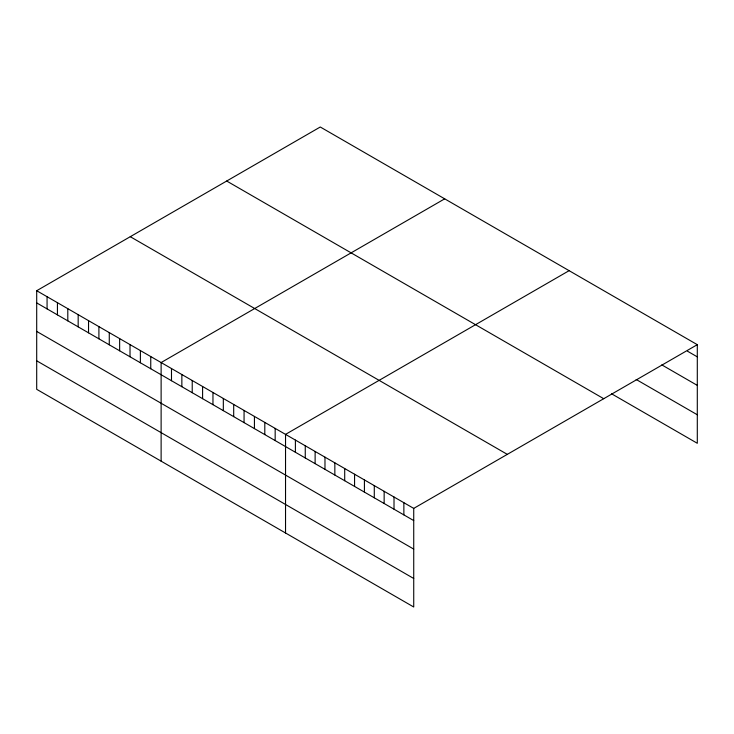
<?xml version="1.0" encoding="UTF-8"?>
<svg xmlns="http://www.w3.org/2000/svg" width="734" height="734" viewBox="0 0 734 734"><rect width="100%" height="100%" fill="white"/><g stroke="black" fill="none" stroke-linecap="round" stroke-linejoin="round"><path stroke-width="1.1" d="M36.7 290.719L413.728 508.396L413.728 607L36.7 389.323L36.7 290.719L320.272 127L697.3 344.677L697.3 443.281L611.514 393.754M444.694 198.831L161.122 362.55L161.122 461.154M569.107 270.672L285.535 434.381L285.535 532.985M413.728 508.396L697.3 344.677M687.437 351.164L697.3 356.862M661.802 364.881L697.3 385.378M636.167 379.469L697.3 414.765M226.696 181.032L603.724 398.7M130.276 236.697L507.304 454.364M36.7 302.903L413.728 520.58M36.7 331.419L413.728 549.096M36.7 360.807L413.728 578.484M403.865 502.698L403.865 514.883M394.011 497.01L394.011 509.194M384.148 491.312L384.148 503.496M374.285 485.624L374.285 497.808M364.422 479.926L364.422 492.11M354.568 474.237L354.568 486.422M344.705 468.54L344.705 480.724M334.842 462.851L334.842 475.036M324.978 457.154L324.978 469.338M315.125 451.465L315.125 463.649M305.261 445.767L305.261 457.952M295.398 440.079L295.398 452.263M275.167 428.399L275.167 440.583M264.8 422.417L264.8 434.601M254.432 416.426L254.432 428.61M244.064 410.444L244.064 422.628M233.696 404.452L233.696 416.637M223.329 398.47L223.329 410.655M212.961 392.479L212.961 404.663M202.593 386.497L202.593 398.681M192.225 380.515L192.225 392.699M181.858 374.523L181.858 386.708M171.49 368.541L171.49 380.726M150.754 356.568L150.754 368.752M140.387 350.577L140.387 362.761M130.019 344.595L130.019 356.779M119.642 338.613L119.642 350.797M109.274 332.621L109.274 344.806M98.906 326.639L98.906 338.824M88.539 320.648L88.539 332.832M78.171 314.666L78.171 326.85M67.803 308.675L67.803 320.859M57.435 302.692L57.435 314.877M47.068 296.701L47.068 308.886"/></g></svg>
